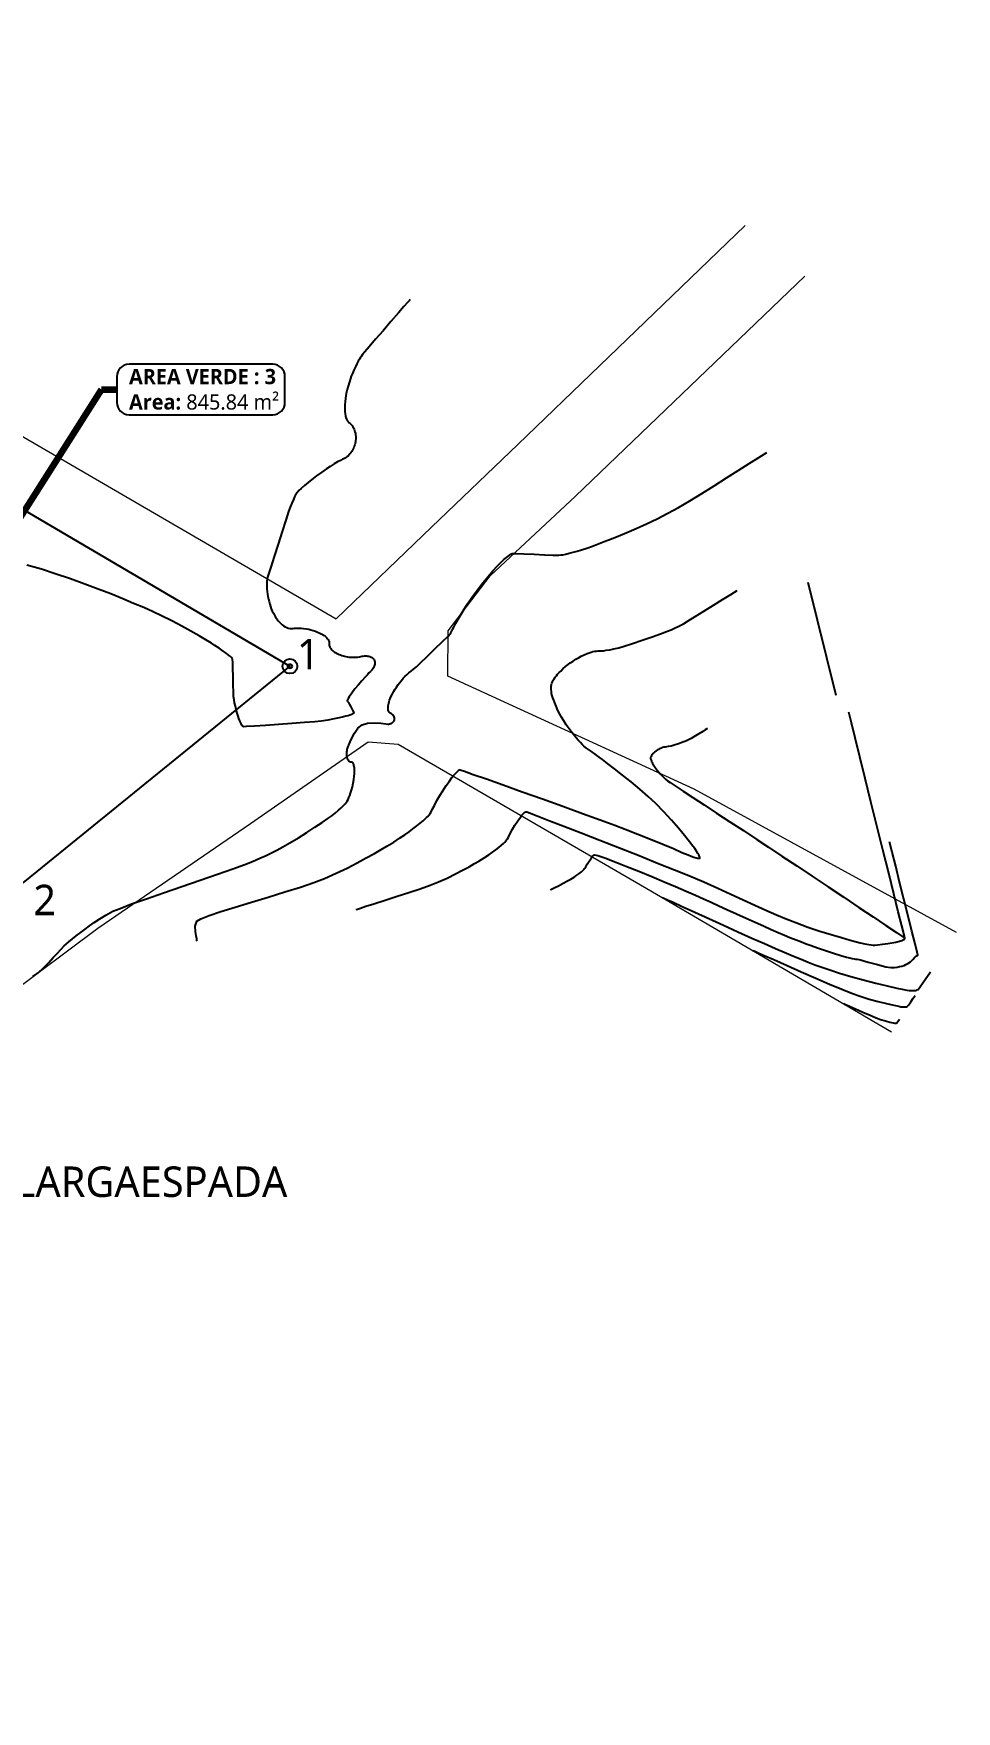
# Model space of a CAD drawing. Header units: millimetres. Extents: x 589115 to 589956, y 1306773 to 1307394.
# Drawn here: x 589550.1 to 589625.8, y 1307049.3 to 1307186.9 of the extents above; entities that cross this region are included whole.
import ezdxf
from ezdxf.enums import TextEntityAlignment as Align

# ---------------------------------------------------------------- set-up
doc = ezdxf.new("R2010")
doc.units = ezdxf.units.MM
doc.layers.add('_TEXTO', color=3, linetype='Continuous', lineweight=25)
for name, color, linetype in [('C-PROP-TEXT', 255, 'Continuous'), ('C-TOPO-MAJR', 9, 'Continuous'), ('C-TOPO-MINR', 8, 'Continuous'), ('CIRCULO', 1, 'Continuous'), ('Perimetro', 7, 'Continuous'), ('Plano', 7, 'Continuous')]:
    doc.layers.add(name, color=color, linetype=linetype)
doc.styles.add('COTAS', font='arial.ttf')
doc.styles.add('ST - ETIQUETAS', font='', dxfattribs={"height": 2.5})
doc.styles.get('ST - ETIQUETAS').set_extended_font_data('Roboto Thin')
doc.dimstyles.new('GenAng', dxfattribs={"dimscale": 0.5, "dimtxt": 2.5, "dimasz": 1.25, "dimexe": 0.18, "dimexo": 0.0625, "dimgap": 0.25, "dimtad": 0, "dimzin": 3, "dimdsep": 46, "dimtxsty": 'COTAS', "dimcen": 0.09, "dimse1": 1, "dimse2": 1, "dimaunit": 1, "dimadec": 3, "dimazin": 0, "dimtfac": 1, "dimtofl": 0, "dimtmove": 2, "dimatfit": 3, "dimfxl": 1, "dimtolj": 1, "dimtzin": 1, "dimarcsym": 0})

msp = doc.modelspace()

# ---------------------------------------------------------------- linework, layer by layer
msp.add_lwpolyline([(589470.48, 1307195.52), (589514.18, 1307168.56), (589528.77, 1307159.93), (589571.18, 1307135.01), (589549.41, 1307117.36), (589541.27, 1307111.54), (589520.82, 1307097.48), (589500.97, 1307084), (589492.61, 1307078.41), (589482.6, 1307071.93), (589471.23, 1307065.14), (589458.39, 1307056.99), (589449.93, 1307051.59)])
at = {"layer": 'C-PROP-TEXT', "color": 1, "linetype": 'Continuous', "lineweight": -3}
for p, q in [((589556.98, 1307158.77), (589556.98, 1307156.64)), ((589569.77, 1307159.77), (589557.98, 1307159.77)), ((589570.77, 1307156.64), (589570.77, 1307158.77)), ((589557.98, 1307155.64), (589569.77, 1307155.64))]:
    msp.add_line(p, q, dxfattribs=at)
for centre, start, end in [((589557.98, 1307158.77), 90, 180), ((589569.77, 1307158.77), 0, 90), ((589557.98, 1307156.64), 180, 270), ((589569.77, 1307156.64), 270, 0)]:
    msp.add_arc(centre, 1, start, end, dxfattribs=at)
at = {"layer": 'C-TOPO-MAJR', "color": 40, "linetype": 'Continuous', "lineweight": -3}
for points, elevation in [([(589563.56, 1307112.48), (589563.55, 1307112.54), (589563.54, 1307112.67), (589563.49, 1307112.9), (589563.42, 1307113.26), (589563.4, 1307113.71), (589563.55, 1307114.12), (589563.86, 1307114.31), (589564.54, 1307114.57), (589565.51, 1307114.9), (589566.69, 1307115.27), (589568.02, 1307115.67), (589569.4, 1307116.09), (589570.76, 1307116.51), (589572.04, 1307116.91), (589573.14, 1307117.29), (589574, 1307117.61), (589574.97, 1307118.04), (589575.88, 1307118.47), (589576.7, 1307118.9), (589577.44, 1307119.3), (589578.1, 1307119.66), (589578.67, 1307119.99), (589579.13, 1307120.27), (589579.69, 1307120.6), (589580.17, 1307120.91), (589580.6, 1307121.19), (589580.96, 1307121.45), (589581.26, 1307121.67), (589581.59, 1307121.92), (589581.87, 1307122.14), (589582.09, 1307122.34), (589582.25, 1307122.47), (589582.38, 1307122.6), (589582.48, 1307122.7), (589582.57, 1307122.81), (589582.67, 1307122.95), (589582.75, 1307123.09), (589582.85, 1307123.27), (589583.02, 1307123.59), (589583.23, 1307124), (589583.47, 1307124.42), (589583.71, 1307124.81), (589583.98, 1307125.23), (589584.25, 1307125.6), (589584.46, 1307125.89), (589584.6, 1307126.06), (589584.78, 1307126.26), (589584.88, 1307126.37), (589584.94, 1307126.42), (589584.99, 1307126.46), (589585.08, 1307126.51), (589585.15, 1307126.51), (589585.22, 1307126.5), (589585.49, 1307126.41), (589586.21, 1307126.15), (589587.29, 1307125.77), (589588.66, 1307125.28), (589590.22, 1307124.73), (589591.89, 1307124.13), (589593.56, 1307123.53), (589595.17, 1307122.95), (589596.61, 1307122.43), (589597.81, 1307121.99), (589598.67, 1307121.66), (589599.72, 1307121.25), (589600.76, 1307120.83), (589601.75, 1307120.42), (589602.62, 1307120.06), (589603.33, 1307119.75), (589603.84, 1307119.54), (589604.08, 1307119.44), (589604.3, 1307119.37), (589604.49, 1307119.31), (589604.59, 1307119.29), (589604.66, 1307119.28), (589604.72, 1307119.27), (589604.78, 1307119.27), (589604.79, 1307119.35), (589604.77, 1307119.41), (589604.74, 1307119.47), (589604.7, 1307119.56), (589604.64, 1307119.66), (589604.53, 1307119.85), (589604.38, 1307120.07), (589604.23, 1307120.26), (589603.94, 1307120.63), (589603.54, 1307121.13), (589603.04, 1307121.74), (589602.46, 1307122.4), (589601.84, 1307123.09), (589601.18, 1307123.75), (589600.55, 1307124.33), (589599.86, 1307124.93), (589599.15, 1307125.53), (589598.44, 1307126.09), (589597.79, 1307126.6), (589597.23, 1307127.04), (589596.8, 1307127.36), (589596.53, 1307127.56), (589596.2, 1307127.8), (589595.9, 1307128.01), (589595.66, 1307128.18), (589595.5, 1307128.29), (589595.38, 1307128.39), (589595.28, 1307128.47), (589595.17, 1307128.58), (589595, 1307128.75), (589594.78, 1307128.98), (589594.53, 1307129.28), (589594.31, 1307129.56), (589594.07, 1307129.89), (589593.84, 1307130.22), (589593.64, 1307130.53), (589593.45, 1307130.84), (589593.31, 1307131.09), (589593.16, 1307131.39), (589593, 1307131.73), (589592.89, 1307132.01), (589592.81, 1307132.22), (589592.74, 1307132.42), (589592.69, 1307132.6), (589592.64, 1307132.79), (589592.62, 1307132.95), (589592.6, 1307133.11), (589592.59, 1307133.25), (589592.6, 1307133.38), (589592.63, 1307133.51), (589592.66, 1307133.63), (589592.71, 1307133.74), (589592.77, 1307133.86), (589592.85, 1307133.99), (589592.93, 1307134.11), (589593.03, 1307134.24), (589593.13, 1307134.36), (589593.25, 1307134.49), (589593.38, 1307134.62), (589593.56, 1307134.79), (589593.78, 1307134.98), (589593.99, 1307135.15), (589594.17, 1307135.29), (589594.4, 1307135.44), (589594.63, 1307135.59), (589594.83, 1307135.71), (589595.06, 1307135.83), (589595.32, 1307135.95), (589595.55, 1307136.05), (589595.71, 1307136.11), (589595.87, 1307136.17), (589596.02, 1307136.21), (589596.17, 1307136.24), (589596.31, 1307136.26), (589596.46, 1307136.27), (589596.65, 1307136.27), (589596.88, 1307136.29), (589597.1, 1307136.32), (589597.4, 1307136.37), (589597.75, 1307136.44), (589598.15, 1307136.53), (589598.58, 1307136.66), (589599.26, 1307136.88), (589600.07, 1307137.15), (589600.88, 1307137.42), (589601.58, 1307137.67), (589602.05, 1307137.85), (589602.45, 1307138.01), (589602.76, 1307138.15), (589603.07, 1307138.3), (589603.45, 1307138.5), (589603.84, 1307138.73), (589604.42, 1307139.08), (589605.13, 1307139.52), (589605.9, 1307140.01), (589606.66, 1307140.48), (589607.33, 1307140.9), (589607.85, 1307141.23)], 456.5), ([(589613.65, 1307141.9), (589615.95, 1307132.63)], 456.5), ([(589592.54, 1307116.69), (589592.58, 1307116.72), (589592.69, 1307116.77), (589592.89, 1307116.87), (589593.19, 1307117.02), (589593.58, 1307117.22), (589593.94, 1307117.41), (589594.2, 1307117.55), (589594.48, 1307117.72), (589594.71, 1307117.88), (589594.88, 1307118), (589595.09, 1307118.16), (589595.2, 1307118.26), (589595.26, 1307118.32), (589595.31, 1307118.37), (589595.34, 1307118.42), (589595.37, 1307118.46), (589595.43, 1307118.56), (589595.56, 1307118.78), (589595.73, 1307119.03), (589595.87, 1307119.26), (589595.99, 1307119.45), (589596.16, 1307119.56), (589596.43, 1307119.51), (589596.99, 1307119.31), (589597.78, 1307119.01), (589598.73, 1307118.63), (589599.78, 1307118.21), (589600.85, 1307117.77), (589601.88, 1307117.34), (589602.8, 1307116.95), (589603.68, 1307116.58), (589604.43, 1307116.25), (589605.09, 1307115.95), (589605.71, 1307115.66), (589606.34, 1307115.37), (589607.02, 1307115.06), (589607.79, 1307114.71), (589608.59, 1307114.35), (589609.34, 1307114.02), (589610.02, 1307113.72), (589610.65, 1307113.44), (589611.22, 1307113.19), (589611.73, 1307112.97), (589612.18, 1307112.78), (589612.7, 1307112.57), (589613.12, 1307112.41), (589613.5, 1307112.26), (589613.92, 1307112.11), (589614.45, 1307111.92), (589615.09, 1307111.71), (589615.76, 1307111.5), (589616.36, 1307111.31), (589616.83, 1307111.17), (589617.09, 1307111.1), (589617.29, 1307111.05), (589617.46, 1307111.02), (589617.55, 1307111.01), (589617.62, 1307111.01), (589617.69, 1307111), (589617.96, 1307110.93), (589618.59, 1307110.76), (589619.36, 1307110.55), (589620.06, 1307110.38), (589620.46, 1307110.3), (589620.75, 1307110.31), (589620.98, 1307110.35), (589621.17, 1307110.39), (589621.36, 1307110.42), (589621.54, 1307110.48), (589621.69, 1307110.55), (589621.86, 1307110.64), (589622.06, 1307110.78), (589622.26, 1307110.97), (589622.43, 1307111.15), (589622.51, 1307111.24), (589622.57, 1307111.26), (589622.62, 1307111.28), (589622.67, 1307111.32), (589622.61, 1307111.57), (589622.44, 1307112.26), (589622.18, 1307113.28), (589621.87, 1307114.53), (589621.53, 1307115.91), (589621.18, 1307117.31), (589620.86, 1307118.63), (589620.57, 1307119.76), (589620.36, 1307120.61)], 457), ([(589609.15, 1307111.7), (589609.29, 1307111.64), (589609.58, 1307111.52), (589610.08, 1307111.3), (589610.86, 1307110.96), (589611.95, 1307110.48), (589613.11, 1307109.97), (589614.3, 1307109.45), (589615.43, 1307108.96), (589616.45, 1307108.53), (589617.31, 1307108.19), (589617.93, 1307107.95), (589618.67, 1307107.72), (589619.42, 1307107.52), (589620.11, 1307107.35), (589620.69, 1307107.22), (589621.1, 1307107.14), (589621.28, 1307107.1), (589621.43, 1307107.09), (589621.55, 1307107.08), (589621.65, 1307107.09), (589621.74, 1307107.1), (589621.79, 1307107.12), (589621.83, 1307107.15), (589621.92, 1307107.26), (589622.1, 1307107.51), (589622.3, 1307107.8), (589622.45, 1307108.02)], 457.5)]:
    msp.add_lwpolyline(points, dxfattribs=dict(at, elevation=elevation))
at = {"layer": 'C-TOPO-MINR', "color": 44, "linetype": 'Continuous', "lineweight": -3}
for points, elevation in [([(589581.04, 1307165.09), (589580.97, 1307165.01), (589580.81, 1307164.83), (589580.53, 1307164.5), (589580.08, 1307163.99), (589579.46, 1307163.27), (589578.81, 1307162.52), (589578.2, 1307161.82), (589577.68, 1307161.21), (589577.31, 1307160.78), (589577.14, 1307160.58), (589577.04, 1307160.44), (589576.96, 1307160.32), (589576.88, 1307160.18), (589576.78, 1307160.02), (589576.67, 1307159.82), (589576.55, 1307159.57), (589576.41, 1307159.29), (589576.3, 1307159.02), (589576.21, 1307158.81), (589576.14, 1307158.6), (589576.05, 1307158.33), (589575.94, 1307157.98), (589575.87, 1307157.7), (589575.8, 1307157.37), (589575.74, 1307157), (589575.7, 1307156.7), (589575.68, 1307156.48), (589575.67, 1307156.27), (589575.67, 1307156.08), (589575.68, 1307155.89), (589575.7, 1307155.72), (589575.73, 1307155.55), (589575.77, 1307155.41), (589575.82, 1307155.28), (589575.88, 1307155.16), (589575.96, 1307155.07), (589576.04, 1307154.98), (589576.12, 1307154.91), (589576.2, 1307154.83), (589576.27, 1307154.74), (589576.34, 1307154.65), (589576.39, 1307154.55), (589576.44, 1307154.45), (589576.48, 1307154.34), (589576.51, 1307154.23), (589576.54, 1307154.11), (589576.55, 1307154), (589576.57, 1307153.88), (589576.57, 1307153.76), (589576.57, 1307153.64), (589576.56, 1307153.52), (589576.54, 1307153.4), (589576.52, 1307153.28), (589576.49, 1307153.17), (589576.45, 1307153.05), (589576.41, 1307152.94), (589576.36, 1307152.83), (589576.31, 1307152.72), (589576.24, 1307152.62), (589576.18, 1307152.52), (589576.1, 1307152.42), (589576.03, 1307152.34), (589575.94, 1307152.25), (589575.85, 1307152.18), (589575.75, 1307152.11), (589575.66, 1307152.06), (589575.5, 1307151.98), (589575.31, 1307151.89), (589575.09, 1307151.77), (589574.81, 1307151.61), (589574.47, 1307151.4), (589574.18, 1307151.2), (589573.79, 1307150.93), (589573.36, 1307150.62), (589572.96, 1307150.33), (589572.66, 1307150.09), (589572.37, 1307149.84), (589572.11, 1307149.6), (589571.91, 1307149.41), (589571.83, 1307149.32), (589571.77, 1307149.25), (589571.71, 1307149.18), (589571.66, 1307149.1), (589571.61, 1307149.01), (589571.56, 1307148.9), (589571.46, 1307148.68), (589571.33, 1307148.38), (589571.19, 1307148.06), (589571.07, 1307147.69), (589570.84, 1307146.98), (589570.54, 1307146.06), (589570.2, 1307145.03), (589569.88, 1307144.02), (589569.6, 1307143.13), (589569.4, 1307142.48), (589569.31, 1307142.2), (589569.28, 1307141.99), (589569.28, 1307141.78), (589569.28, 1307141.57), (589569.28, 1307141.35), (589569.3, 1307141.14), (589569.33, 1307140.93), (589569.36, 1307140.72), (589569.41, 1307140.51), (589569.46, 1307140.31), (589569.52, 1307140.11), (589569.58, 1307139.91), (589569.65, 1307139.73), (589569.73, 1307139.54), (589569.82, 1307139.37), (589569.91, 1307139.2), (589570, 1307139.04), (589570.1, 1307138.89), (589570.21, 1307138.75), (589570.32, 1307138.62), (589570.43, 1307138.51), (589570.55, 1307138.4), (589570.66, 1307138.32), (589570.79, 1307138.24), (589570.91, 1307138.18), (589571.04, 1307138.14), (589571.17, 1307138.11), (589571.29, 1307138.11), (589571.43, 1307138.11), (589571.56, 1307138.13), (589571.69, 1307138.14), (589571.83, 1307138.14), (589571.97, 1307138.14), (589572.1, 1307138.13), (589572.3, 1307138.11), (589572.53, 1307138.08), (589572.73, 1307138.05), (589572.89, 1307138.01), (589573.07, 1307137.95), (589573.28, 1307137.88), (589573.45, 1307137.81), (589573.56, 1307137.76), (589573.68, 1307137.71), (589573.78, 1307137.65), (589573.88, 1307137.59), (589573.97, 1307137.53), (589574.06, 1307137.47), (589574.14, 1307137.41), (589574.2, 1307137.34), (589574.26, 1307137.27), (589574.31, 1307137.2), (589574.35, 1307137.14), (589574.38, 1307137.07), (589574.4, 1307137), (589574.4, 1307136.86), (589574.4, 1307136.72), (589574.42, 1307136.66), (589574.44, 1307136.59), (589574.48, 1307136.53), (589574.52, 1307136.46), (589574.57, 1307136.4), (589574.62, 1307136.34), (589574.69, 1307136.28), (589574.76, 1307136.22), (589574.84, 1307136.17), (589574.93, 1307136.12), (589575.02, 1307136.07), (589575.11, 1307136.02), (589575.21, 1307135.98), (589575.32, 1307135.94), (589575.42, 1307135.9), (589575.54, 1307135.87), (589575.65, 1307135.84), (589575.77, 1307135.81), (589575.89, 1307135.79), (589576.01, 1307135.77), (589576.13, 1307135.76), (589576.25, 1307135.75), (589576.37, 1307135.75), (589576.49, 1307135.75), (589576.61, 1307135.75), (589576.73, 1307135.77), (589576.87, 1307135.79), (589577.06, 1307135.83), (589577.18, 1307135.85), (589577.29, 1307135.86), (589577.38, 1307135.86), (589577.48, 1307135.86), (589577.56, 1307135.85), (589577.64, 1307135.84), (589577.72, 1307135.82), (589577.79, 1307135.79), (589577.85, 1307135.76), (589577.91, 1307135.73), (589577.96, 1307135.69), (589578, 1307135.65), (589578.04, 1307135.6), (589578.08, 1307135.55), (589578.1, 1307135.49), (589578.12, 1307135.44), (589578.13, 1307135.38), (589578.14, 1307135.31), (589578.14, 1307135.25), (589578.13, 1307135.18), (589578.11, 1307135.11), (589578.09, 1307135.03), (589578.06, 1307134.96), (589578.02, 1307134.88), (589577.97, 1307134.81), (589577.91, 1307134.73), (589577.85, 1307134.65), (589577.78, 1307134.58), (589577.66, 1307134.47), (589577.53, 1307134.32), (589577.34, 1307134.13), (589577.06, 1307133.82), (589576.76, 1307133.47), (589576.5, 1307133.17), (589576.24, 1307132.81), (589576.04, 1307132.51), (589575.95, 1307132.37), (589575.92, 1307132.32), (589575.9, 1307132.27), (589575.88, 1307132.19), (589575.91, 1307132.12), (589575.97, 1307132.03), (589576.06, 1307131.89), (589576.17, 1307131.68), (589576.33, 1307131.37), (589576.41, 1307131.21), (589576.39, 1307131.16), (589576.31, 1307131.1), (589576.25, 1307131.07), (589576.17, 1307131.04), (589576.09, 1307131.01), (589575.94, 1307130.96), (589575.75, 1307130.91), (589575.56, 1307130.86), (589575.22, 1307130.78), (589574.79, 1307130.69), (589574.28, 1307130.6), (589573.74, 1307130.52), (589573.21, 1307130.46), (589572.37, 1307130.39), (589571.34, 1307130.31), (589570.23, 1307130.24), (589569.16, 1307130.16), (589568.26, 1307130.1), (589567.62, 1307130.06), (589567.38, 1307130.05), (589567.33, 1307130.07), (589567.29, 1307130.1), (589567.23, 1307130.18), (589567.2, 1307130.23), (589567.17, 1307130.29), (589567.14, 1307130.37), (589567.06, 1307130.53), (589566.99, 1307130.74), (589566.92, 1307130.93), (589566.84, 1307131.18), (589566.76, 1307131.46), (589566.7, 1307131.73), (589566.63, 1307132.02), (589566.6, 1307132.25), (589566.56, 1307132.54), (589566.55, 1307132.89), (589566.53, 1307133.48), (589566.51, 1307134.18), (589566.49, 1307134.85), (589566.48, 1307135.36), (589566.47, 1307135.56), (589566.46, 1307135.61), (589566.44, 1307135.66), (589566.38, 1307135.72), (589566.31, 1307135.8), (589566.22, 1307135.88), (589566.09, 1307135.98), (589565.96, 1307136.08), (589565.71, 1307136.26), (589565.38, 1307136.49), (589565.02, 1307136.72), (589564.73, 1307136.9), (589564.29, 1307137.17), (589563.72, 1307137.51), (589563.05, 1307137.89), (589562.3, 1307138.31), (589561.5, 1307138.73), (589560.65, 1307139.15), (589559.95, 1307139.47), (589559.19, 1307139.82), (589558.36, 1307140.17), (589557.46, 1307140.55), (589556.49, 1307140.94), (589555.46, 1307141.34), (589554.35, 1307141.75), (589553.17, 1307142.17), (589551.92, 1307142.6), (589550.81, 1307142.96), (589549.6, 1307143.31)], 456.25), ([(589550.1, 1307109.57), (589550.52, 1307109.88), (589551, 1307110.32), (589551.41, 1307110.73), (589551.77, 1307111.12), (589552.09, 1307111.47), (589552.39, 1307111.8), (589552.67, 1307112.08), (589553.05, 1307112.42), (589553.34, 1307112.67), (589553.65, 1307112.91), (589554.05, 1307113.2), (589554.38, 1307113.45), (589554.74, 1307113.72), (589555.13, 1307114), (589555.58, 1307114.3), (589556.09, 1307114.61), (589556.66, 1307114.92), (589557.25, 1307115.16), (589558.19, 1307115.52), (589559.41, 1307115.95), (589560.82, 1307116.44), (589562.32, 1307116.96), (589563.82, 1307117.48), (589565.24, 1307117.97), (589566.49, 1307118.4), (589567.47, 1307118.75), (589568.1, 1307119), (589568.72, 1307119.27), (589569.23, 1307119.5), (589569.67, 1307119.71), (589570.11, 1307119.94), (589570.59, 1307120.21), (589571.18, 1307120.54), (589571.87, 1307120.95), (589572.57, 1307121.38), (589573.23, 1307121.82), (589573.82, 1307122.21), (589574.29, 1307122.53), (589574.6, 1307122.75), (589574.89, 1307122.98), (589575.15, 1307123.2), (589575.35, 1307123.38), (589575.49, 1307123.51), (589575.61, 1307123.63), (589575.7, 1307123.73), (589575.78, 1307123.83), (589575.88, 1307123.96), (589575.96, 1307124.1), (589576.02, 1307124.24), (589576.08, 1307124.41), (589576.15, 1307124.62), (589576.23, 1307124.86), (589576.3, 1307125.13), (589576.36, 1307125.44), (589576.42, 1307125.74), (589576.45, 1307126), (589576.47, 1307126.2), (589576.47, 1307126.47), (589576.47, 1307126.63), (589576.46, 1307126.72), (589576.45, 1307126.8), (589576.43, 1307126.88), (589576.41, 1307126.95), (589576.39, 1307127), (589576.37, 1307127.05), (589576.3, 1307127.12), (589576.22, 1307127.14), (589576.14, 1307127.15), (589576.07, 1307127.18), (589576, 1307127.24), (589575.95, 1307127.31), (589575.91, 1307127.4), (589575.89, 1307127.45), (589575.87, 1307127.5), (589575.86, 1307127.55), (589575.85, 1307127.61), (589575.84, 1307127.67), (589575.84, 1307127.74), (589575.84, 1307127.8), (589575.84, 1307127.87), (589575.84, 1307127.93), (589575.85, 1307128), (589575.86, 1307128.07), (589575.87, 1307128.14), (589575.88, 1307128.21), (589575.9, 1307128.28), (589575.92, 1307128.35), (589575.95, 1307128.42), (589575.97, 1307128.49), (589576, 1307128.55), (589576.04, 1307128.62), (589576.07, 1307128.68), (589576.12, 1307128.82), (589576.25, 1307129.13), (589576.46, 1307129.54), (589576.74, 1307129.93), (589577.09, 1307130.22), (589577.55, 1307130.36), (589578.1, 1307130.38), (589578.63, 1307130.34), (589579.03, 1307130.29), (589579.2, 1307130.26), (589579.26, 1307130.27), (589579.33, 1307130.28), (589579.38, 1307130.3), (589579.44, 1307130.31), (589579.49, 1307130.34), (589579.53, 1307130.36), (589579.61, 1307130.42), (589579.67, 1307130.48), (589579.72, 1307130.55), (589579.75, 1307130.62), (589579.76, 1307130.7), (589579.75, 1307130.78), (589579.72, 1307130.87), (589579.67, 1307130.95), (589579.64, 1307130.99), (589579.6, 1307131.03), (589579.56, 1307131.07), (589579.51, 1307131.11), (589579.46, 1307131.15), (589579.41, 1307131.18), (589579.35, 1307131.23), (589579.31, 1307131.28), (589579.27, 1307131.34), (589579.24, 1307131.41), (589579.23, 1307131.49), (589579.22, 1307131.58), (589579.22, 1307131.67), (589579.23, 1307131.77), (589579.25, 1307131.88), (589579.28, 1307132), (589579.31, 1307132.11), (589579.35, 1307132.24), (589579.4, 1307132.36), (589579.48, 1307132.55), (589579.59, 1307132.76), (589579.69, 1307132.96), (589579.79, 1307133.12), (589579.91, 1307133.31), (589580.05, 1307133.51), (589580.16, 1307133.66), (589580.32, 1307133.85), (589580.47, 1307134.03), (589580.6, 1307134.16), (589580.78, 1307134.33), (589580.94, 1307134.47), (589581.12, 1307134.61), (589581.32, 1307134.77), (589581.56, 1307134.97), (589581.88, 1307135.28), (589582.42, 1307135.8), (589583.07, 1307136.43), (589583.69, 1307137.03), (589584.15, 1307137.48), (589584.33, 1307137.66), (589584.38, 1307137.75), (589584.41, 1307137.82), (589584.45, 1307137.92), (589584.53, 1307138.08), (589584.61, 1307138.23), (589584.79, 1307138.55), (589585.06, 1307139.01), (589585.38, 1307139.56), (589585.75, 1307140.14), (589586.14, 1307140.72), (589586.56, 1307141.29), (589586.99, 1307141.84), (589587.42, 1307142.37), (589587.82, 1307142.83), (589588.16, 1307143.21), (589588.41, 1307143.47), (589588.73, 1307143.76), (589589.06, 1307144.01), (589589.3, 1307144.19), (589589.41, 1307144.26), (589589.48, 1307144.27), (589589.73, 1307144.26), (589590.37, 1307144.23), (589591.21, 1307144.19), (589592.06, 1307144.15), (589592.73, 1307144.12), (589593.05, 1307144.11), (589593.22, 1307144.12), (589593.39, 1307144.14), (589593.56, 1307144.16), (589593.79, 1307144.21), (589594.09, 1307144.28), (589594.41, 1307144.37), (589594.72, 1307144.45), (589595.09, 1307144.57), (589595.52, 1307144.7), (589596, 1307144.87), (589596.53, 1307145.07), (589596.94, 1307145.23), (589597.47, 1307145.43), (589598.09, 1307145.68), (589598.8, 1307145.98), (589599.58, 1307146.31), (589600.41, 1307146.69), (589601.28, 1307147.11), (589602.18, 1307147.57), (589603.04, 1307148.04), (589603.98, 1307148.58), (589604.97, 1307149.18), (589605.98, 1307149.81), (589606.99, 1307150.45), (589607.95, 1307151.06), (589608.84, 1307151.63), (589609.63, 1307152.14), (589610.29, 1307152.55)], 456.25), ([(589576.6, 1307115.07), (589576.71, 1307115.11), (589576.97, 1307115.19), (589577.41, 1307115.33), (589578.07, 1307115.54), (589578.99, 1307115.83), (589579.96, 1307116.15), (589580.94, 1307116.46), (589581.86, 1307116.77), (589582.68, 1307117.07), (589583.35, 1307117.33), (589584.08, 1307117.65), (589584.75, 1307117.98), (589585.34, 1307118.29), (589585.87, 1307118.58), (589586.31, 1307118.83), (589586.67, 1307119.04), (589587.11, 1307119.31), (589587.48, 1307119.55), (589587.8, 1307119.77), (589588.05, 1307119.95), (589588.32, 1307120.16), (589588.54, 1307120.35), (589588.68, 1307120.47), (589588.8, 1307120.59), (589588.89, 1307120.69), (589588.95, 1307120.78), (589589.01, 1307120.87), (589589.09, 1307121.01), (589589.24, 1307121.31), (589589.43, 1307121.66), (589589.63, 1307121.98), (589589.87, 1307122.34), (589590.08, 1307122.63), (589590.2, 1307122.79), (589590.31, 1307122.91), (589590.39, 1307122.99), (589590.46, 1307123.05), (589590.51, 1307123.08), (589590.61, 1307123.07), (589590.83, 1307122.99), (589591.46, 1307122.74), (589592.41, 1307122.37), (589593.64, 1307121.9), (589595.05, 1307121.35), (589596.6, 1307120.75), (589598.21, 1307120.12), (589599.81, 1307119.49), (589601.33, 1307118.88), (589602.71, 1307118.33), (589603.88, 1307117.85), (589605.11, 1307117.33), (589606.26, 1307116.82), (589607.34, 1307116.33), (589608.35, 1307115.87), (589609.31, 1307115.43), (589610.21, 1307115.02), (589611.07, 1307114.64), (589611.88, 1307114.3), (589612.66, 1307113.99), (589613.65, 1307113.63), (589614.64, 1307113.3), (589615.57, 1307113.01), (589616.41, 1307112.76), (589617.11, 1307112.56), (589617.63, 1307112.41), (589617.93, 1307112.34), (589618.33, 1307112.25), (589618.66, 1307112.19), (589618.85, 1307112.16), (589619, 1307112.15), (589619.15, 1307112.15), (589619.37, 1307112.17), (589619.76, 1307112.22), (589620.2, 1307112.28), (589620.55, 1307112.33), (589620.88, 1307112.4), (589621.16, 1307112.48), (589621.29, 1307112.51), (589621.36, 1307112.54), (589621.42, 1307112.56), (589621.47, 1307112.58), (589621.52, 1307112.6), (589621.59, 1307112.64), (589621.61, 1307112.72), (589621.54, 1307112.98), (589621.36, 1307113.73), (589621.07, 1307114.88), (589620.71, 1307116.35), (589620.28, 1307118.06), (589619.81, 1307119.95), (589619.32, 1307121.92), (589618.83, 1307123.9), (589618.36, 1307125.82), (589617.92, 1307127.59), (589617.53, 1307129.14), (589617.22, 1307130.38), (589617.01, 1307131.25)], 456.75), ([(589605.41, 1307129.91), (589605.36, 1307129.88), (589605.24, 1307129.8), (589605.03, 1307129.67), (589604.7, 1307129.46), (589604.31, 1307129.22), (589604.07, 1307129.08), (589603.92, 1307129), (589603.8, 1307128.94), (589603.64, 1307128.87), (589603.39, 1307128.79), (589603.03, 1307128.66), (589602.68, 1307128.54), (589602.45, 1307128.47), (589602.2, 1307128.42), (589602.06, 1307128.4), (589601.96, 1307128.39), (589601.89, 1307128.39), (589601.8, 1307128.37), (589601.7, 1307128.34), (589601.62, 1307128.31), (589601.5, 1307128.26), (589601.4, 1307128.2), (589601.3, 1307128.14), (589601.2, 1307128.07), (589601.11, 1307128), (589601.02, 1307127.91), (589600.95, 1307127.85), (589600.92, 1307127.81), (589600.88, 1307127.77), (589600.83, 1307127.7), (589600.79, 1307127.62), (589600.76, 1307127.55), (589600.75, 1307127.47), (589600.76, 1307127.42), (589600.77, 1307127.37), (589600.79, 1307127.31), (589600.82, 1307127.25), (589600.84, 1307127.18), (589600.88, 1307127.12), (589600.92, 1307127.05), (589600.96, 1307126.97), (589601.02, 1307126.88), (589601.14, 1307126.7), (589601.29, 1307126.5), (589601.43, 1307126.32), (589601.55, 1307126.18), (589601.71, 1307126.02), (589601.86, 1307125.87), (589601.98, 1307125.75), (589602.15, 1307125.62), (589602.35, 1307125.48), (589602.78, 1307125.2), (589603.42, 1307124.78), (589604.22, 1307124.26), (589605.15, 1307123.65), (589606.17, 1307122.98), (589607.26, 1307122.27), (589608.37, 1307121.55), (589609.46, 1307120.82), (589610.43, 1307120.18), (589611.53, 1307119.45), (589612.74, 1307118.64), (589614.01, 1307117.8), (589615.31, 1307116.93), (589616.6, 1307116.07), (589617.84, 1307115.24), (589619, 1307114.46), (589620.04, 1307113.77), (589620.92, 1307113.18), (589621.61, 1307112.72)], 456.75), ([(589601.72, 1307116.06), (589601.85, 1307116), (589602.13, 1307115.87), (589602.61, 1307115.66), (589603.34, 1307115.32), (589604.39, 1307114.84), (589605.53, 1307114.32), (589606.72, 1307113.78), (589607.91, 1307113.25), (589609.05, 1307112.73), (589610.09, 1307112.27), (589610.99, 1307111.87), (589611.7, 1307111.57), (589612.47, 1307111.25), (589613.11, 1307110.99), (589613.68, 1307110.76), (589614.22, 1307110.54), (589614.79, 1307110.34), (589615.45, 1307110.11), (589616.24, 1307109.86), (589617.18, 1307109.58), (589618.2, 1307109.3), (589619.22, 1307109.04), (589620.16, 1307108.81), (589620.96, 1307108.63), (589621.52, 1307108.5), (589621.78, 1307108.45), (589621.96, 1307108.43), (589622.1, 1307108.42), (589622.23, 1307108.42), (589622.42, 1307108.42), (589622.54, 1307108.44), (589622.62, 1307108.48), (589622.7, 1307108.52), (589622.84, 1307108.71), (589623.14, 1307109.13), (589623.47, 1307109.6), (589623.72, 1307109.96)], 457.25), ([(589616.58, 1307107.35), (589616.66, 1307107.32), (589616.82, 1307107.25), (589617.11, 1307107.12), (589617.56, 1307106.92), (589618.16, 1307106.66), (589618.76, 1307106.4), (589619.26, 1307106.19), (589619.62, 1307106.05), (589620.01, 1307105.93), (589620.38, 1307105.84), (589620.66, 1307105.78), (589620.77, 1307105.76), (589620.87, 1307105.75), (589620.93, 1307105.76), (589621.04, 1307105.89), (589621.18, 1307106.07)], 457.75)]:
    msp.add_lwpolyline(points, dxfattribs=dict(at, elevation=elevation))
at = {"layer": 'CIRCULO'}
for radius in [0.602, 0.177]:
    msp.add_circle((589571.18, 1307135.01), radius, dxfattribs=at)
at = {"layer": 'Plano', "lineweight": 13}
for points, elevation in [([(589425.87, 1307228.98), (589487.74, 1307190.37), (589497.27, 1307184.75), (589517.23, 1307172.51), (589532.65, 1307163.04), (589543.96, 1307156.91), (589574.97, 1307138.91), (589582.78, 1307146.42), (589589.86, 1307153.19), (589608.5, 1307171.15)], 457.49), ([(589625.84, 1307113.19), (589604.34, 1307124.93), (589584.13, 1307134.2), (589584.15, 1307137.91), (589587.59, 1307142.43), (589594.6, 1307148.96), (589613.4, 1307166.99)], 456.83)]:
    msp.add_lwpolyline(points, dxfattribs=dict(at, elevation=elevation))
msp.add_lwpolyline([(589443.3, 1307038.72), (589464.66, 1307052.15), (589481.84, 1307062.91), (589500.14, 1307074.66), (589511.5, 1307082.26), (589525.36, 1307091.39), (589538.41, 1307100.85), (589555.41, 1307113.53), (589567.93, 1307122.13), (589577.58, 1307128.81), (589580.05, 1307128.63), (589600.45, 1307116.8), (589620.51, 1307105.05)], dxfattribs=at)

# ---------------------------------------------------------------- texts
at = {"layer": '_TEXTO', "style": 'ST - ETIQUETAS'}
msp.add_text('DIANOVA LARGAESPADA', height=2.5, dxfattribs=at).set_placement((589552.05, 1307091.5), align=Align.CENTER)
at = {"layer": 'C-PROP-TEXT', "color": 1, "linetype": 'Continuous', "lineweight": -3, "insert": (589557.98, 1307157.71), "char_height": 1.25, "attachment_point": 4, "style": 'ST - ETIQUETAS'}
msp.add_mtext('{\\fRoboto Thin|b1|i0|c0|p2;\\C3;AREA VERDE : 3\\C2;\\PArea: }845.84 m²', dxfattribs=at)
at = {"layer": 'Perimetro', "color": 3, "style": 'ST - ETIQUETAS'}
for s, p in [('1', (589571.75, 1307134.76)), ('2', (589550.13, 1307114.6))]:
    msp.add_text(s, height=2.5, dxfattribs=at).set_placement(p)

# ---------------------------------------------------------------- leaders
at = {"layer": 'C-PROP-TEXT', "color": 1, "linetype": 'Continuous', "lineweight": -3}
msp.add_leader([(589545.61, 1307141.79), (589555.73, 1307157.71), (589556.98, 1307157.71)], dimstyle='GenAng', override={"dimscale": 1, "dimasz": 1.25, "dimclrd": 1, "dimldrblk": 'Dot', "dimlwd": 65535}, dxfattribs=at)

doc.saveas('drawing.dxf')
